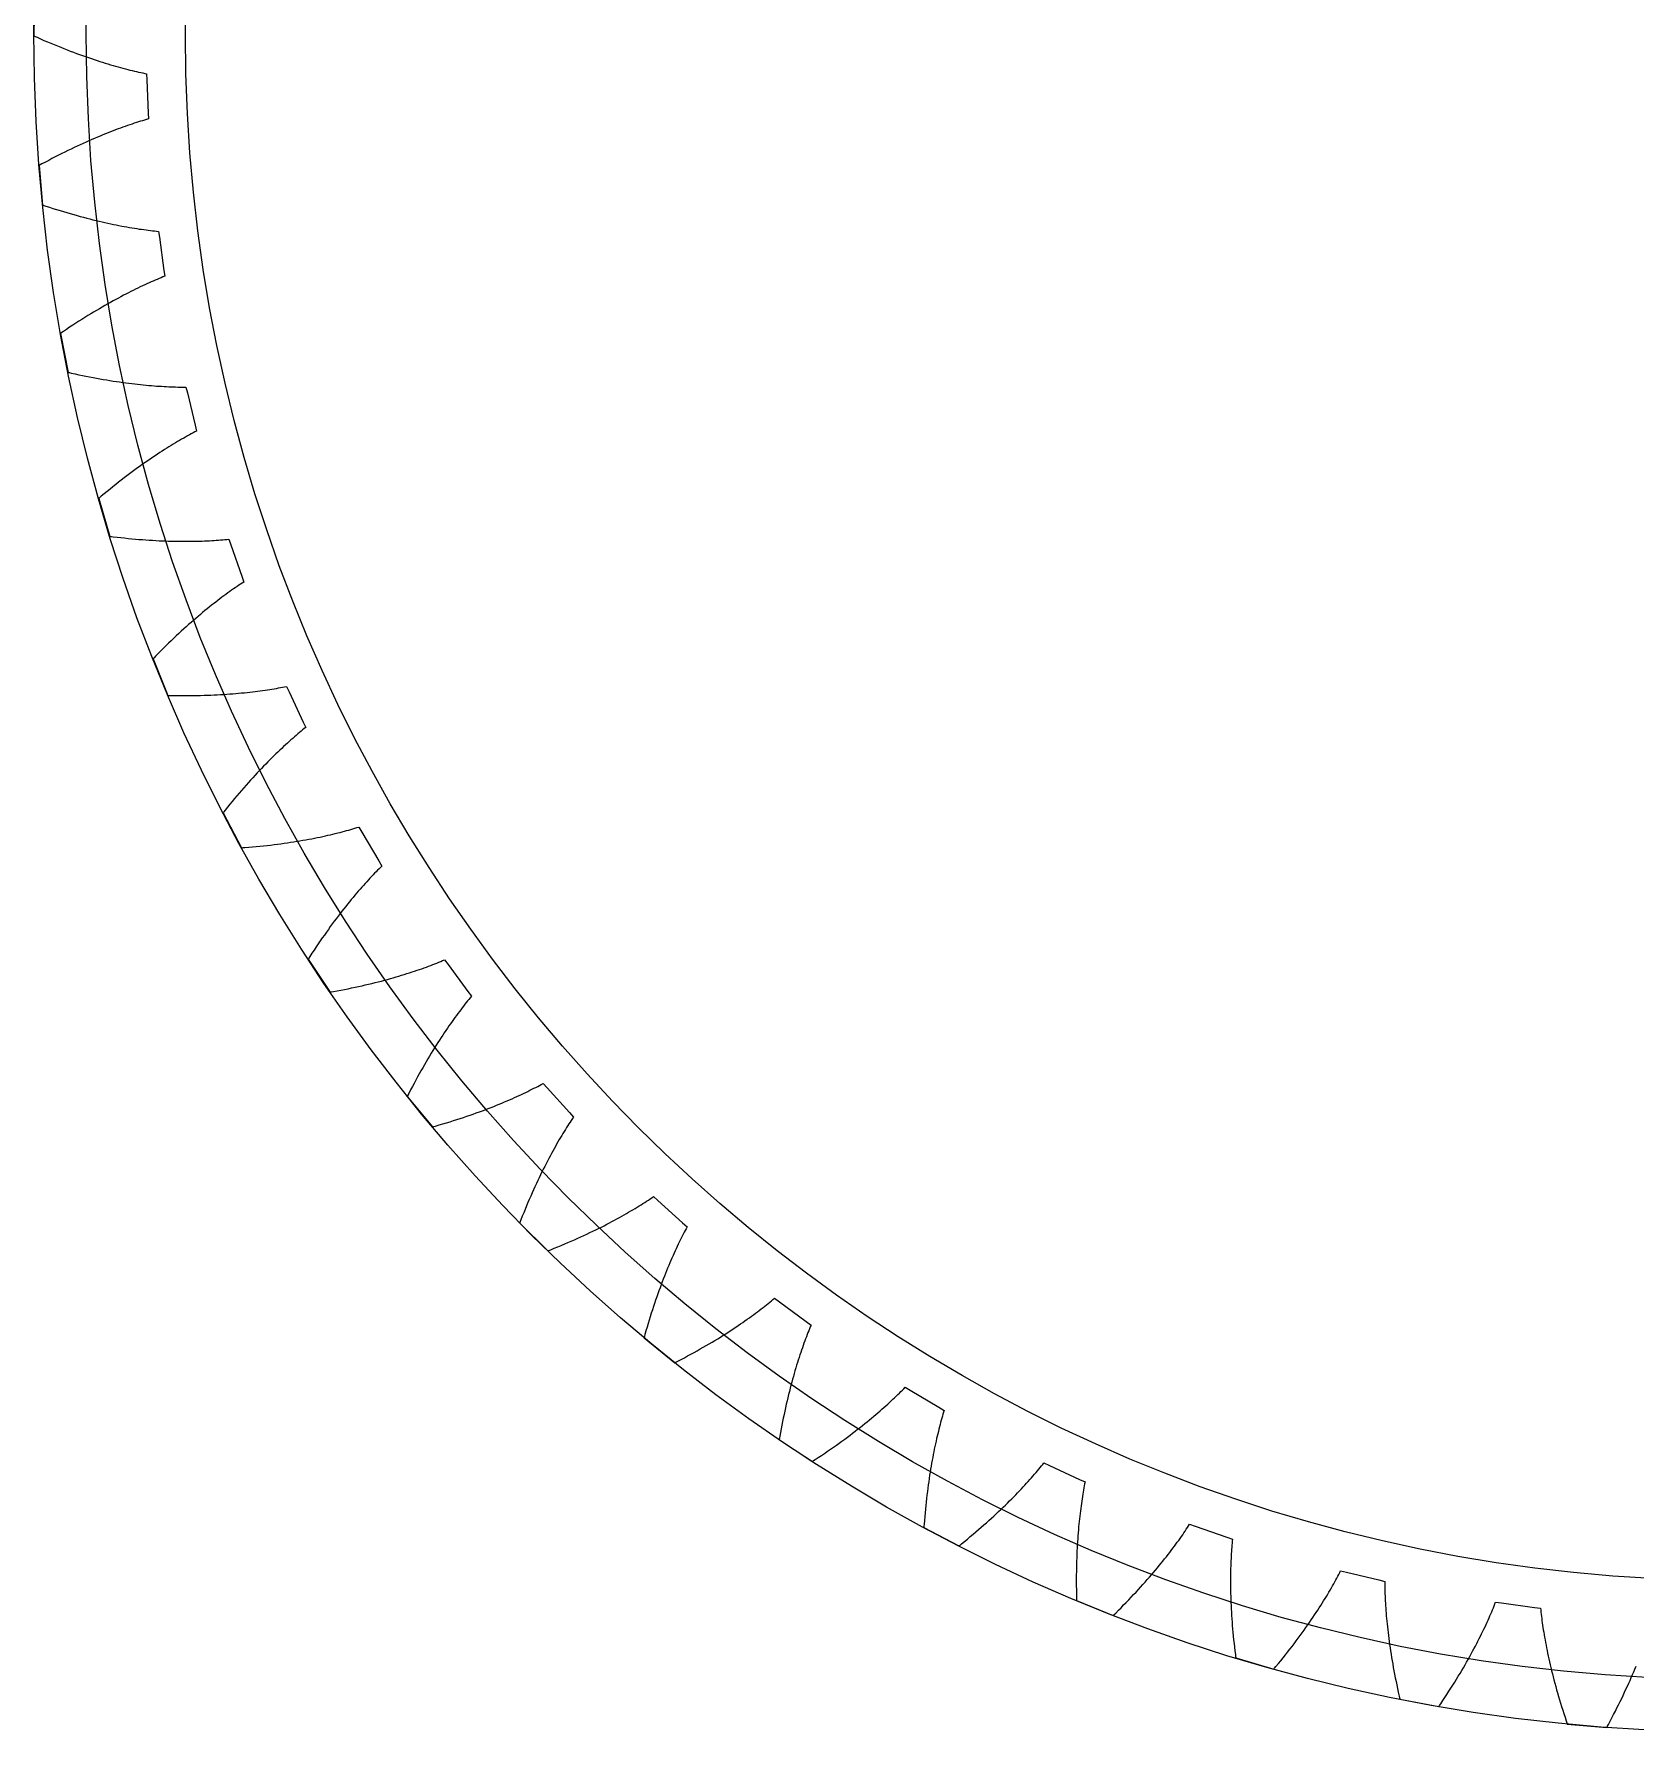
# Model space of a CAD drawing. Extents: x -2.71 to 2.71, y -2.71 to 2.71.
# Drawn here: x -2.708 to -0.154, y -2.708 to 0 of the extents above; entities that cross this region are included whole.
import ezdxf

# ---------------------------------------------------------------- set-up
doc = ezdxf.new("R2010")
doc.units = 0
doc.header["$MEASUREMENT"] = 0
doc.layers.add('gear', color=7, linetype='CONTINUOUS')
doc.layers.add('gear_guides', color=5, linetype='CONTINUOUS')

msp = doc.modelspace()

# ---------------------------------------------------------------- linework, layer by layer
at = {"layer": 'gear'}
msp.add_lwpolyline([(-2.7077, 0.06), (-2.7083, -0.0031), (-2.7083, -0.0031), (-2.7083, -0.0031), (-2.7083, -0.0031), (-2.7082, -0.0032), (-2.708, -0.0033), (-2.7077, -0.0034), (-2.7062, -0.004), (-2.7034, -0.0053), (-2.6979, -0.0078), (-2.6924, -0.0102), (-2.6869, -0.0125), (-2.6815, -0.0148), (-2.6762, -0.017), (-2.6709, -0.0192), (-2.6656, -0.0213), (-2.6605, -0.0234), (-2.6554, -0.0254), (-2.6503, -0.0273), (-2.6453, -0.0292), (-2.6404, -0.031), (-2.6355, -0.0328), (-2.6307, -0.0345), (-2.626, -0.0362), (-2.6213, -0.0378), (-2.6167, -0.0394), (-2.6121, -0.0409), (-2.6076, -0.0424), (-2.6032, -0.0438), (-2.5988, -0.0452), (-2.5945, -0.0465), (-2.5903, -0.0478), (-2.5861, -0.0491), (-2.582, -0.0503), (-2.578, -0.0514), (-2.574, -0.0525), (-2.5701, -0.0536), (-2.5663, -0.0546), (-2.5625, -0.0556), (-2.5588, -0.0566), (-2.5552, -0.0575), (-2.5516, -0.0583), (-2.5481, -0.0592), (-2.5447, -0.06), (-2.5413, -0.0607), (-2.538, -0.0615), (-2.5348, -0.0621), (-2.5317, -0.0628), (-2.5286, -0.0634), (-2.5281, -0.073), (-2.526, -0.1261), (-2.5258, -0.1356), (-2.5288, -0.1365), (-2.5319, -0.1374), (-2.535, -0.1383), (-2.5382, -0.1393), (-2.5415, -0.1403), (-2.5449, -0.1414), (-2.5483, -0.1425), (-2.5518, -0.1437), (-2.5553, -0.1448), (-2.5589, -0.1461), (-2.5626, -0.1474), (-2.5664, -0.1487), (-2.5702, -0.1501), (-2.574, -0.1515), (-2.578, -0.153), (-2.582, -0.1545), (-2.586, -0.156), (-2.5901, -0.1577), (-2.5943, -0.1593), (-2.5986, -0.161), (-2.6029, -0.1628), (-2.6072, -0.1646), (-2.6117, -0.1665), (-2.6161, -0.1684), (-2.6207, -0.1704), (-2.6253, -0.1725), (-2.6299, -0.1746), (-2.6347, -0.1767), (-2.6394, -0.1789), (-2.6442, -0.1812), (-2.6491, -0.1835), (-2.6541, -0.1859), (-2.6591, -0.1884), (-2.6641, -0.1909), (-2.6692, -0.1935), (-2.6744, -0.1961), (-2.6796, -0.1988), (-2.6848, -0.2016), (-2.6901, -0.2044), (-2.6955, -0.2073), (-2.6982, -0.2088), (-2.6995, -0.2095), (-2.6999, -0.2097), (-2.7, -0.2098), (-2.7001, -0.2099), (-2.7002, -0.2099), (-2.7002, -0.2099), (-2.7002, -0.2099), (-2.6946, -0.2728), (-2.6946, -0.2728), (-2.6945, -0.2728), (-2.6945, -0.2728), (-2.6944, -0.2728), (-2.6942, -0.2729), (-2.6939, -0.273), (-2.6924, -0.2735), (-2.6895, -0.2745), (-2.6837, -0.2764), (-2.678, -0.2782), (-2.6723, -0.28), (-2.6667, -0.2817), (-2.6612, -0.2834), (-2.6557, -0.285), (-2.6503, -0.2866), (-2.6449, -0.2881), (-2.6396, -0.2896), (-2.6344, -0.2911), (-2.6293, -0.2924), (-2.6242, -0.2938), (-2.6192, -0.2951), (-2.6142, -0.2963), (-2.6093, -0.2975), (-2.6045, -0.2986), (-2.5997, -0.2997), (-2.5951, -0.3008), (-2.5904, -0.3018), (-2.5859, -0.3028), (-2.5814, -0.3037), (-2.577, -0.3046), (-2.5727, -0.3055), (-2.5684, -0.3063), (-2.5642, -0.3071), (-2.56, -0.3078), (-2.556, -0.3086), (-2.552, -0.3092), (-2.5481, -0.3099), (-2.5442, -0.3105), (-2.5404, -0.3111), (-2.5367, -0.3116), (-2.5331, -0.3121), (-2.5295, -0.3126), (-2.5261, -0.313), (-2.5226, -0.3135), (-2.5193, -0.3139), (-2.516, -0.3142), (-2.5128, -0.3146), (-2.5097, -0.3149), (-2.5083, -0.3243), (-2.5009, -0.377), (-2.4997, -0.3864), (-2.5026, -0.3876), (-2.5056, -0.3888), (-2.5086, -0.3901), (-2.5117, -0.3914), (-2.5149, -0.3927), (-2.5181, -0.3941), (-2.5214, -0.3955), (-2.5248, -0.397), (-2.5282, -0.3986), (-2.5317, -0.4001), (-2.5352, -0.4018), (-2.5388, -0.4035), (-2.5425, -0.4052), (-2.5462, -0.407), (-2.5499, -0.4089), (-2.5538, -0.4108), (-2.5576, -0.4127), (-2.5616, -0.4148), (-2.5656, -0.4168), (-2.5696, -0.419), (-2.5737, -0.4212), (-2.5779, -0.4234), (-2.5821, -0.4257), (-2.5864, -0.4281), (-2.5907, -0.4305), (-2.5951, -0.433), (-2.5995, -0.4356), (-2.604, -0.4382), (-2.6085, -0.4409), (-2.6131, -0.4436), (-2.6177, -0.4464), (-2.6224, -0.4493), (-2.6271, -0.4522), (-2.6319, -0.4552), (-2.6367, -0.4583), (-2.6415, -0.4614), (-2.6464, -0.4646), (-2.6514, -0.4679), (-2.6564, -0.4713), (-2.6614, -0.4747), (-2.664, -0.4764), (-2.6653, -0.4773), (-2.6656, -0.4775), (-2.6657, -0.4776), (-2.6658, -0.4777), (-2.6659, -0.4777), (-2.6659, -0.4777), (-2.6659, -0.4777), (-2.654, -0.5397), (-2.654, -0.5397), (-2.654, -0.5397), (-2.654, -0.5397), (-2.6539, -0.5397), (-2.6537, -0.5398), (-2.6533, -0.5399), (-2.6518, -0.5402), (-2.6488, -0.5409), (-2.6428, -0.5422), (-2.637, -0.5435), (-2.6311, -0.5447), (-2.6254, -0.5458), (-2.6197, -0.547), (-2.6141, -0.548), (-2.6086, -0.5491), (-2.6031, -0.5501), (-2.5977, -0.551), (-2.5923, -0.5519), (-2.5871, -0.5528), (-2.5819, -0.5536), (-2.5768, -0.5544), (-2.5717, -0.5551), (-2.5667, -0.5558), (-2.5618, -0.5565), (-2.557, -0.5571), (-2.5522, -0.5577), (-2.5475, -0.5582), (-2.5429, -0.5588), (-2.5383, -0.5593), (-2.5339, -0.5597), (-2.5295, -0.5601), (-2.5251, -0.5605), (-2.5209, -0.5609), (-2.5167, -0.5612), (-2.5126, -0.5615), (-2.5085, -0.5618), (-2.5046, -0.562), (-2.5007, -0.5623), (-2.4969, -0.5625), (-2.4931, -0.5626), (-2.4894, -0.5628), (-2.4859, -0.5629), (-2.4823, -0.563), (-2.4789, -0.5631), (-2.4755, -0.5631), (-2.4722, -0.5632), (-2.469, -0.5632), (-2.4659, -0.5632), (-2.4635, -0.5725), (-2.451, -0.6241), (-2.4488, -0.6334), (-2.4516, -0.6348), (-2.4544, -0.6363), (-2.4573, -0.6379), (-2.4603, -0.6395), (-2.4633, -0.6411), (-2.4664, -0.6429), (-2.4695, -0.6446), (-2.4727, -0.6464), (-2.476, -0.6483), (-2.4792, -0.6502), (-2.4826, -0.6522), (-2.486, -0.6543), (-2.4895, -0.6564), (-2.493, -0.6585), (-2.4965, -0.6607), (-2.5002, -0.663), (-2.5038, -0.6654), (-2.5076, -0.6678), (-2.5113, -0.6702), (-2.5151, -0.6727), (-2.519, -0.6753), (-2.5229, -0.678), (-2.5269, -0.6807), (-2.5309, -0.6835), (-2.535, -0.6863), (-2.5391, -0.6892), (-2.5432, -0.6922), (-2.5474, -0.6953), (-2.5516, -0.6984), (-2.5559, -0.7016), (-2.5602, -0.7048), (-2.5646, -0.7081), (-2.569, -0.7115), (-2.5735, -0.715), (-2.5779, -0.7185), (-2.5825, -0.7221), (-2.587, -0.7258), (-2.5916, -0.7296), (-2.5963, -0.7334), (-2.601, -0.7373), (-2.6033, -0.7393), (-2.6045, -0.7403), (-2.6048, -0.7405), (-2.6049, -0.7407), (-2.605, -0.7407), (-2.605, -0.7408), (-2.6051, -0.7408), (-2.6051, -0.7408), (-2.5871, -0.8013), (-2.5871, -0.8013), (-2.5871, -0.8013), (-2.587, -0.8013), (-2.5869, -0.8013), (-2.5867, -0.8013), (-2.5864, -0.8014), (-2.5848, -0.8015), (-2.5818, -0.8019), (-2.5757, -0.8026), (-2.5697, -0.8033), (-2.5638, -0.8039), (-2.558, -0.8045), (-2.5522, -0.8051), (-2.5465, -0.8056), (-2.5409, -0.8061), (-2.5354, -0.8065), (-2.5299, -0.8069), (-2.5245, -0.8073), (-2.5192, -0.8076), (-2.5139, -0.8079), (-2.5088, -0.8082), (-2.5037, -0.8084), (-2.4986, -0.8086), (-2.4937, -0.8088), (-2.4888, -0.8089), (-2.484, -0.809), (-2.4793, -0.8091), (-2.4746, -0.8092), (-2.47, -0.8092), (-2.4655, -0.8092), (-2.4611, -0.8092), (-2.4568, -0.8092), (-2.4525, -0.8091), (-2.4483, -0.809), (-2.4442, -0.8089), (-2.4401, -0.8088), (-2.4362, -0.8086), (-2.4323, -0.8085), (-2.4284, -0.8083), (-2.4247, -0.8081), (-2.421, -0.8078), (-2.4175, -0.8076), (-2.4139, -0.8074), (-2.4105, -0.8071), (-2.4072, -0.8068), (-2.4039, -0.8065), (-2.4007, -0.8062), (-2.3976, -0.8059), (-2.3943, -0.8149), (-2.3766, -0.865), (-2.3736, -0.8741), (-2.3762, -0.8758), (-2.3789, -0.8776), (-2.3816, -0.8794), (-2.3844, -0.8813), (-2.3872, -0.8832), (-2.3901, -0.8852), (-2.3931, -0.8873), (-2.3961, -0.8894), (-2.3991, -0.8916), (-2.4022, -0.8939), (-2.4053, -0.8962), (-2.4085, -0.8985), (-2.4117, -0.901), (-2.415, -0.9035), (-2.4184, -0.906), (-2.4217, -0.9087), (-2.4251, -0.9113), (-2.4286, -0.9141), (-2.4321, -0.9169), (-2.4357, -0.9198), (-2.4392, -0.9228), (-2.4429, -0.9258), (-2.4466, -0.9289), (-2.4503, -0.9321), (-2.454, -0.9353), (-2.4578, -0.9386), (-2.4616, -0.942), (-2.4655, -0.9455), (-2.4694, -0.949), (-2.4734, -0.9526), (-2.4773, -0.9562), (-2.4813, -0.96), (-2.4854, -0.9638), (-2.4895, -0.9677), (-2.4936, -0.9717), (-2.4977, -0.9757), (-2.5019, -0.9798), (-2.5061, -0.984), (-2.5104, -0.9883), (-2.5146, -0.9926), (-2.5168, -0.9948), (-2.5178, -0.9959), (-2.5181, -0.9962), (-2.5182, -0.9964), (-2.5183, -0.9964), (-2.5183, -0.9965), (-2.5184, -0.9965), (-2.5184, -0.9965), (-2.4945, -1.0549), (-2.4945, -1.0549), (-2.4944, -1.0549), (-2.4944, -1.0549), (-2.4943, -1.0549), (-2.4941, -1.0549), (-2.4937, -1.0549), (-2.4922, -1.0549), (-2.4891, -1.055), (-2.483, -1.0551), (-2.477, -1.0552), (-2.471, -1.0552), (-2.4652, -1.0552), (-2.4594, -1.0552), (-2.4537, -1.0551), (-2.448, -1.0551), (-2.4425, -1.0549), (-2.437, -1.0548), (-2.4316, -1.0546), (-2.4263, -1.0544), (-2.421, -1.0542), (-2.4158, -1.054), (-2.4107, -1.0537), (-2.4057, -1.0534), (-2.4008, -1.0531), (-2.3959, -1.0527), (-2.3911, -1.0523), (-2.3864, -1.052), (-2.3818, -1.0516), (-2.3772, -1.0511), (-2.3727, -1.0507), (-2.3683, -1.0502), (-2.364, -1.0498), (-2.3597, -1.0493), (-2.3556, -1.0488), (-2.3515, -1.0482), (-2.3475, -1.0477), (-2.3435, -1.0472), (-2.3397, -1.0466), (-2.3359, -1.046), (-2.3322, -1.0455), (-2.3286, -1.0449), (-2.325, -1.0443), (-2.3216, -1.0437), (-2.3182, -1.0431), (-2.3149, -1.0425), (-2.3116, -1.0419), (-2.3085, -1.0413), (-2.3054, -1.0406), (-2.3012, -1.0493), (-2.2787, -1.0974), (-2.2747, -1.1061), (-2.2772, -1.108), (-2.2797, -1.1101), (-2.2822, -1.1122), (-2.2848, -1.1143), (-2.2874, -1.1165), (-2.2901, -1.1188), (-2.2928, -1.1212), (-2.2956, -1.1236), (-2.2984, -1.126), (-2.3013, -1.1286), (-2.3041, -1.1312), (-2.3071, -1.1339), (-2.3101, -1.1366), (-2.3131, -1.1394), (-2.3161, -1.1423), (-2.3192, -1.1453), (-2.3224, -1.1483), (-2.3255, -1.1514), (-2.3287, -1.1545), (-2.332, -1.1578), (-2.3352, -1.1611), (-2.3386, -1.1644), (-2.3419, -1.1679), (-2.3453, -1.1714), (-2.3487, -1.175), (-2.3521, -1.1787), (-2.3556, -1.1824), (-2.3591, -1.1862), (-2.3627, -1.1901), (-2.3662, -1.1941), (-2.3698, -1.1981), (-2.3734, -1.2023), (-2.3771, -1.2065), (-2.3808, -1.2107), (-2.3845, -1.2151), (-2.3882, -1.2195), (-2.3919, -1.224), (-2.3957, -1.2286), (-2.3995, -1.2333), (-2.4033, -1.2381), (-2.4052, -1.2405), (-2.4062, -1.2417), (-2.4064, -1.242), (-2.4065, -1.2421), (-2.4066, -1.2422), (-2.4066, -1.2423), (-2.4066, -1.2423), (-2.4066, -1.2423), (-2.377, -1.298), (-2.377, -1.298), (-2.377, -1.298), (-2.377, -1.298), (-2.3769, -1.298), (-2.3767, -1.298), (-2.3763, -1.2979), (-2.3747, -1.2978), (-2.3717, -1.2976), (-2.3656, -1.2971), (-2.3596, -1.2966), (-2.3537, -1.296), (-2.3479, -1.2954), (-2.3421, -1.2948), (-2.3364, -1.2942), (-2.3308, -1.2936), (-2.3253, -1.2929), (-2.3199, -1.2922), (-2.3145, -1.2915), (-2.3092, -1.2908), (-2.304, -1.29), (-2.2989, -1.2893), (-2.2938, -1.2885), (-2.2889, -1.2877), (-2.284, -1.2869), (-2.2792, -1.286), (-2.2744, -1.2852), (-2.2698, -1.2843), (-2.2652, -1.2835), (-2.2607, -1.2826), (-2.2563, -1.2817), (-2.252, -1.2808), (-2.2477, -1.2799), (-2.2435, -1.279), (-2.2394, -1.2781), (-2.2354, -1.2772), (-2.2315, -1.2762), (-2.2276, -1.2753), (-2.2238, -1.2744), (-2.2201, -1.2734), (-2.2165, -1.2725), (-2.213, -1.2715), (-2.2095, -1.2706), (-2.2061, -1.2697), (-2.2028, -1.2687), (-2.1996, -1.2678), (-2.1964, -1.2669), (-2.1933, -1.2659), (-2.1903, -1.265), (-2.1853, -1.2732), (-2.1581, -1.3188), (-2.1533, -1.3271), (-2.1555, -1.3293), (-2.1578, -1.3315), (-2.1601, -1.3339), (-2.1625, -1.3363), (-2.1649, -1.3387), (-2.1673, -1.3413), (-2.1698, -1.3439), (-2.1723, -1.3466), (-2.1749, -1.3493), (-2.1774, -1.3521), (-2.1801, -1.355), (-2.1827, -1.358), (-2.1854, -1.361), (-2.1881, -1.3641), (-2.1909, -1.3673), (-2.1937, -1.3705), (-2.1965, -1.3738), (-2.1993, -1.3772), (-2.2022, -1.3807), (-2.2051, -1.3842), (-2.208, -1.3878), (-2.211, -1.3915), (-2.214, -1.3953), (-2.217, -1.3991), (-2.22, -1.403), (-2.2231, -1.407), (-2.2262, -1.4111), (-2.2293, -1.4152), (-2.2324, -1.4195), (-2.2356, -1.4238), (-2.2387, -1.4282), (-2.2419, -1.4326), (-2.2451, -1.4372), (-2.2484, -1.4418), (-2.2516, -1.4465), (-2.2549, -1.4513), (-2.2582, -1.4561), (-2.2615, -1.4611), (-2.2648, -1.4661), (-2.2681, -1.4712), (-2.2697, -1.4738), (-2.2706, -1.4751), (-2.2708, -1.4754), (-2.2709, -1.4756), (-2.2709, -1.4757), (-2.271, -1.4757), (-2.271, -1.4757), (-2.271, -1.4757), (-2.236, -1.5282), (-2.236, -1.5282), (-2.236, -1.5282), (-2.2359, -1.5282), (-2.2358, -1.5282), (-2.2356, -1.5282), (-2.2352, -1.5281), (-2.2337, -1.5278), (-2.2307, -1.5273), (-2.2247, -1.5262), (-2.2188, -1.5251), (-2.213, -1.5239), (-2.2072, -1.5228), (-2.2015, -1.5216), (-2.196, -1.5204), (-2.1904, -1.5192), (-2.185, -1.518), (-2.1797, -1.5168), (-2.1744, -1.5155), (-2.1692, -1.5143), (-2.1641, -1.513), (-2.1591, -1.5117), (-2.1541, -1.5105), (-2.1493, -1.5092), (-2.1445, -1.5079), (-2.1398, -1.5066), (-2.1352, -1.5053), (-2.1306, -1.504), (-2.1262, -1.5026), (-2.1218, -1.5013), (-2.1175, -1.5), (-2.1133, -1.4987), (-2.1091, -1.4974), (-2.105, -1.496), (-2.1011, -1.4947), (-2.0972, -1.4934), (-2.0933, -1.4921), (-2.0896, -1.4908), (-2.0859, -1.4895), (-2.0823, -1.4882), (-2.0788, -1.4869), (-2.0754, -1.4856), (-2.072, -1.4843), (-2.0687, -1.483), (-2.0655, -1.4818), (-2.0624, -1.4805), (-2.0594, -1.4793), (-2.0564, -1.478), (-2.0535, -1.4768), (-2.0477, -1.4844), (-2.0161, -1.5271), (-2.0105, -1.5349), (-2.0125, -1.5373), (-2.0145, -1.5398), (-2.0166, -1.5423), (-2.0187, -1.5449), (-2.0208, -1.5476), (-2.023, -1.5504), (-2.0252, -1.5532), (-2.0274, -1.5562), (-2.0297, -1.5591), (-2.032, -1.5622), (-2.0343, -1.5653), (-2.0367, -1.5685), (-2.039, -1.5718), (-2.0414, -1.5752), (-2.0439, -1.5786), (-2.0463, -1.5821), (-2.0488, -1.5857), (-2.0513, -1.5893), (-2.0538, -1.5931), (-2.0563, -1.5969), (-2.0589, -1.6008), (-2.0615, -1.6047), (-2.0641, -1.6088), (-2.0667, -1.6129), (-2.0693, -1.6171), (-2.072, -1.6214), (-2.0746, -1.6257), (-2.0773, -1.6302), (-2.08, -1.6347), (-2.0827, -1.6393), (-2.0854, -1.644), (-2.0881, -1.6487), (-2.0909, -1.6536), (-2.0936, -1.6585), (-2.0964, -1.6635), (-2.0992, -1.6686), (-2.102, -1.6737), (-2.1047, -1.679), (-2.1075, -1.6843), (-2.1103, -1.6897), (-2.1117, -1.6925), (-2.1124, -1.6938), (-2.1126, -1.6942), (-2.1127, -1.6944), (-2.1127, -1.6944), (-2.1128, -1.6945), (-2.1128, -1.6945), (-2.1128, -1.6945), (-2.0727, -1.7433), (-2.0727, -1.7433), (-2.0727, -1.7433), (-2.0726, -1.7432), (-2.0726, -1.7432), (-2.0724, -1.7432), (-2.072, -1.7431), (-2.0705, -1.7426), (-2.0675, -1.7418), (-2.0617, -1.7401), (-2.0559, -1.7384), (-2.0502, -1.7367), (-2.0446, -1.735), (-2.0391, -1.7332), (-2.0337, -1.7315), (-2.0283, -1.7298), (-2.023, -1.728), (-2.0178, -1.7263), (-2.0127, -1.7245), (-2.0077, -1.7227), (-2.0027, -1.721), (-1.9978, -1.7192), (-1.993, -1.7174), (-1.9883, -1.7157), (-1.9837, -1.7139), (-1.9792, -1.7121), (-1.9747, -1.7104), (-1.9703, -1.7086), (-1.966, -1.7069), (-1.9618, -1.7051), (-1.9576, -1.7034), (-1.9535, -1.7016), (-1.9495, -1.6999), (-1.9456, -1.6982), (-1.9418, -1.6965), (-1.938, -1.6948), (-1.9344, -1.6931), (-1.9308, -1.6914), (-1.9272, -1.6897), (-1.9238, -1.6881), (-1.9204, -1.6865), (-1.9171, -1.6848), (-1.9139, -1.6832), (-1.9108, -1.6816), (-1.9077, -1.6801), (-1.9047, -1.6785), (-1.9018, -1.677), (-1.899, -1.6754), (-1.8962, -1.6739), (-1.8897, -1.6809), (-1.854, -1.7203), (-1.8477, -1.7274), (-1.8494, -1.73), (-1.8512, -1.7327), (-1.853, -1.7354), (-1.8548, -1.7383), (-1.8567, -1.7412), (-1.8586, -1.7441), (-1.8605, -1.7472), (-1.8624, -1.7503), (-1.8644, -1.7535), (-1.8664, -1.7568), (-1.8683, -1.7601), (-1.8704, -1.7635), (-1.8724, -1.767), (-1.8745, -1.7706), (-1.8765, -1.7743), (-1.8786, -1.778), (-1.8807, -1.7818), (-1.8828, -1.7857), (-1.885, -1.7896), (-1.8871, -1.7937), (-1.8893, -1.7978), (-1.8914, -1.802), (-1.8936, -1.8063), (-1.8958, -1.8107), (-1.898, -1.8151), (-1.9002, -1.8196), (-1.9024, -1.8242), (-1.9047, -1.8289), (-1.9069, -1.8337), (-1.9091, -1.8385), (-1.9114, -1.8434), (-1.9136, -1.8484), (-1.9159, -1.8535), (-1.9181, -1.8587), (-1.9204, -1.8639), (-1.9226, -1.8693), (-1.9249, -1.8747), (-1.9271, -1.8802), (-1.9294, -1.8858), (-1.9316, -1.8914), (-1.9327, -1.8943), (-1.9333, -1.8957), (-1.9334, -1.8961), (-1.9335, -1.8963), (-1.9335, -1.8964), (-1.9335, -1.8964), (-1.9335, -1.8964), (-1.9335, -1.8964), (-1.8888, -1.941), (-1.8888, -1.941), (-1.8888, -1.941), (-1.8888, -1.9409), (-1.8887, -1.9409), (-1.8885, -1.9408), (-1.8881, -1.9407), (-1.8867, -1.9401), (-1.8838, -1.939), (-1.8782, -1.9367), (-1.8726, -1.9345), (-1.8671, -1.9322), (-1.8617, -1.9299), (-1.8564, -1.9277), (-1.8512, -1.9254), (-1.846, -1.9231), (-1.8409, -1.9209), (-1.8359, -1.9186), (-1.831, -1.9163), (-1.8262, -1.9141), (-1.8214, -1.9118), (-1.8167, -1.9096), (-1.8121, -1.9073), (-1.8076, -1.9051), (-1.8032, -1.9029), (-1.7988, -1.9007), (-1.7946, -1.8985), (-1.7904, -1.8963), (-1.7863, -1.8941), (-1.7822, -1.892), (-1.7783, -1.8898), (-1.7744, -1.8877), (-1.7706, -1.8856), (-1.7669, -1.8835), (-1.7632, -1.8814), (-1.7597, -1.8793), (-1.7562, -1.8773), (-1.7528, -1.8752), (-1.7494, -1.8732), (-1.7462, -1.8712), (-1.743, -1.8693), (-1.7399, -1.8673), (-1.7368, -1.8654), (-1.7339, -1.8635), (-1.731, -1.8617), (-1.7282, -1.8598), (-1.7254, -1.858), (-1.7227, -1.8562), (-1.7201, -1.8544), (-1.713, -1.8607), (-1.6735, -1.8963), (-1.6665, -1.9028), (-1.668, -1.9056), (-1.6695, -1.9084), (-1.671, -1.9113), (-1.6725, -1.9143), (-1.6741, -1.9174), (-1.6757, -1.9205), (-1.6773, -1.9237), (-1.6789, -1.927), (-1.6805, -1.9304), (-1.6822, -1.9339), (-1.6838, -1.9374), (-1.6855, -1.941), (-1.6872, -1.9447), (-1.6888, -1.9484), (-1.6905, -1.9523), (-1.6922, -1.9562), (-1.694, -1.9602), (-1.6957, -1.9643), (-1.6974, -1.9684), (-1.6991, -1.9727), (-1.7009, -1.977), (-1.7026, -1.9814), (-1.7044, -1.9859), (-1.7061, -1.9904), (-1.7079, -1.9951), (-1.7096, -1.9998), (-1.7114, -2.0046), (-1.7131, -2.0095), (-1.7148, -2.0144), (-1.7166, -2.0195), (-1.7183, -2.0246), (-1.7201, -2.0298), (-1.7218, -2.0351), (-1.7235, -2.0404), (-1.7252, -2.0459), (-1.7269, -2.0514), (-1.7286, -2.057), (-1.7303, -2.0627), (-1.732, -2.0685), (-1.7337, -2.0744), (-1.7345, -2.0773), (-1.7349, -2.0788), (-1.735, -2.0792), (-1.7351, -2.0794), (-1.7351, -2.0795), (-1.7351, -2.0795), (-1.7351, -2.0795), (-1.7351, -2.0795), (-1.6862, -2.1194), (-1.6862, -2.1194), (-1.6862, -2.1194), (-1.6861, -2.1194), (-1.686, -2.1193), (-1.6859, -2.1192), (-1.6855, -2.1191), (-1.6842, -2.1184), (-1.6814, -2.1169), (-1.676, -2.1141), (-1.6707, -2.1113), (-1.6655, -2.1085), (-1.6603, -2.1057), (-1.6552, -2.1029), (-1.6502, -2.1001), (-1.6453, -2.0974), (-1.6405, -2.0946), (-1.6358, -2.0919), (-1.6311, -2.0891), (-1.6265, -2.0864), (-1.622, -2.0837), (-1.6176, -2.081), (-1.6132, -2.0783), (-1.609, -2.0756), (-1.6048, -2.073), (-1.6007, -2.0704), (-1.5966, -2.0677), (-1.5927, -2.0652), (-1.5888, -2.0626), (-1.585, -2.06), (-1.5813, -2.0575), (-1.5776, -2.055), (-1.5741, -2.0525), (-1.5706, -2.05), (-1.5671, -2.0476), (-1.5638, -2.0452), (-1.5605, -2.0428), (-1.5573, -2.0404), (-1.5542, -2.0381), (-1.5512, -2.0358), (-1.5482, -2.0335), (-1.5453, -2.0313), (-1.5425, -2.0291), (-1.5397, -2.0269), (-1.537, -2.0247), (-1.5344, -2.0226), (-1.5318, -2.0205), (-1.5294, -2.0185), (-1.527, -2.0165), (-1.5192, -2.0221), (-1.4764, -2.0535), (-1.4687, -2.0593), (-1.47, -2.0622), (-1.4712, -2.0651), (-1.4724, -2.0682), (-1.4736, -2.0713), (-1.4749, -2.0745), (-1.4761, -2.0778), (-1.4774, -2.0812), (-1.4787, -2.0846), (-1.48, -2.0881), (-1.4813, -2.0917), (-1.4825, -2.0954), (-1.4838, -2.0992), (-1.4851, -2.103), (-1.4864, -2.1069), (-1.4878, -2.1109), (-1.4891, -2.115), (-1.4904, -2.1191), (-1.4917, -2.1234), (-1.493, -2.1277), (-1.4943, -2.132), (-1.4956, -2.1365), (-1.4969, -2.1411), (-1.4982, -2.1457), (-1.4994, -2.1504), (-1.5007, -2.1552), (-1.502, -2.1601), (-1.5033, -2.165), (-1.5045, -2.17), (-1.5058, -2.1751), (-1.507, -2.1803), (-1.5082, -2.1856), (-1.5094, -2.191), (-1.5106, -2.1964), (-1.5118, -2.2019), (-1.5129, -2.2075), (-1.5141, -2.2132), (-1.5152, -2.2189), (-1.5163, -2.2248), (-1.5174, -2.2307), (-1.5185, -2.2367), (-1.519, -2.2397), (-1.5193, -2.2412), (-1.5194, -2.2416), (-1.5194, -2.2418), (-1.5194, -2.2419), (-1.5194, -2.2419), (-1.5194, -2.242), (-1.5194, -2.242), (-1.4668, -2.2768), (-1.4668, -2.2768), (-1.4668, -2.2767), (-1.4667, -2.2767), (-1.4667, -2.2767), (-1.4665, -2.2766), (-1.4662, -2.2764), (-1.4649, -2.2755), (-1.4623, -2.2738), (-1.4572, -2.2705), (-1.4522, -2.2672), (-1.4472, -2.2639), (-1.4424, -2.2606), (-1.4376, -2.2573), (-1.4329, -2.254), (-1.4283, -2.2508), (-1.4238, -2.2475), (-1.4194, -2.2443), (-1.415, -2.2411), (-1.4107, -2.238), (-1.4065, -2.2348), (-1.4023, -2.2317), (-1.3983, -2.2286), (-1.3943, -2.2255), (-1.3904, -2.2225), (-1.3866, -2.2194), (-1.3828, -2.2164), (-1.3791, -2.2135), (-1.3755, -2.2105), (-1.372, -2.2076), (-1.3686, -2.2047), (-1.3652, -2.2019), (-1.3619, -2.199), (-1.3586, -2.1962), (-1.3555, -2.1935), (-1.3524, -2.1907), (-1.3494, -2.188), (-1.3464, -2.1854), (-1.3436, -2.1827), (-1.3408, -2.1801), (-1.338, -2.1776), (-1.3354, -2.1751), (-1.3328, -2.1726), (-1.3302, -2.1701), (-1.3278, -2.1677), (-1.3254, -2.1654), (-1.323, -2.163), (-1.3208, -2.1607), (-1.3186, -2.1585), (-1.3103, -2.1633), (-1.2646, -2.1903), (-1.2564, -2.1953), (-1.2573, -2.1983), (-1.2582, -2.2014), (-1.2592, -2.2045), (-1.2601, -2.2078), (-1.261, -2.2111), (-1.2619, -2.2145), (-1.2628, -2.2179), (-1.2638, -2.2215), (-1.2647, -2.2251), (-1.2656, -2.2288), (-1.2665, -2.2326), (-1.2675, -2.2365), (-1.2684, -2.2404), (-1.2693, -2.2444), (-1.2702, -2.2485), (-1.2711, -2.2527), (-1.272, -2.257), (-1.2728, -2.2613), (-1.2737, -2.2657), (-1.2746, -2.2702), (-1.2754, -2.2748), (-1.2763, -2.2795), (-1.2771, -2.2842), (-1.2779, -2.289), (-1.2787, -2.2939), (-1.2795, -2.2989), (-1.2802, -2.3039), (-1.281, -2.3091), (-1.2817, -2.3143), (-1.2824, -2.3196), (-1.2831, -2.3249), (-1.2838, -2.3304), (-1.2844, -2.3359), (-1.285, -2.3415), (-1.2856, -2.3472), (-1.2862, -2.3529), (-1.2868, -2.3588), (-1.2873, -2.3647), (-1.2878, -2.3707), (-1.2883, -2.3768), (-1.2885, -2.3798), (-1.2886, -2.3814), (-1.2886, -2.3818), (-1.2886, -2.3819), (-1.2887, -2.382), (-1.2887, -2.3821), (-1.2887, -2.3821), (-1.2887, -2.3821), (-1.2328, -2.4115), (-1.2328, -2.4115), (-1.2328, -2.4115), (-1.2328, -2.4114), (-1.2327, -2.4114), (-1.2325, -2.4113), (-1.2322, -2.411), (-1.231, -2.4101), (-1.2286, -2.4081), (-1.2239, -2.4043), (-1.2192, -2.4005), (-1.2147, -2.3967), (-1.2102, -2.3929), (-1.2057, -2.3892), (-1.2014, -2.3855), (-1.1971, -2.3818), (-1.1929, -2.3781), (-1.1888, -2.3745), (-1.1848, -2.3709), (-1.1808, -2.3673), (-1.177, -2.3638), (-1.1732, -2.3602), (-1.1694, -2.3567), (-1.1658, -2.3533), (-1.1622, -2.3499), (-1.1587, -2.3465), (-1.1553, -2.3431), (-1.1519, -2.3398), (-1.1486, -2.3365), (-1.1454, -2.3332), (-1.1422, -2.33), (-1.1392, -2.3268), (-1.1362, -2.3237), (-1.1332, -2.3206), (-1.1303, -2.3175), (-1.1275, -2.3145), (-1.1248, -2.3115), (-1.1221, -2.3086), (-1.1195, -2.3057), (-1.117, -2.3028), (-1.1146, -2.3), (-1.1122, -2.2972), (-1.1098, -2.2945), (-1.1075, -2.2918), (-1.1053, -2.2892), (-1.1032, -2.2866), (-1.1011, -2.284), (-1.0991, -2.2815), (-1.0971, -2.2791), (-1.0884, -2.283), (-1.0402, -2.3054), (-1.0316, -2.3095), (-1.0322, -2.3125), (-1.0328, -2.3157), (-1.0334, -2.3189), (-1.034, -2.3223), (-1.0346, -2.3256), (-1.0352, -2.3291), (-1.0357, -2.3327), (-1.0363, -2.3363), (-1.0369, -2.34), (-1.0374, -2.3438), (-1.038, -2.3476), (-1.0385, -2.3516), (-1.039, -2.3556), (-1.0395, -2.3597), (-1.04, -2.3638), (-1.0405, -2.3681), (-1.0409, -2.3724), (-1.0414, -2.3768), (-1.0418, -2.3813), (-1.0422, -2.3859), (-1.0426, -2.3905), (-1.0429, -2.3952), (-1.0433, -2.4), (-1.0436, -2.4049), (-1.0439, -2.4098), (-1.0442, -2.4148), (-1.0445, -2.4199), (-1.0447, -2.4251), (-1.0449, -2.4304), (-1.0451, -2.4357), (-1.0452, -2.4411), (-1.0454, -2.4466), (-1.0454, -2.4522), (-1.0455, -2.4578), (-1.0455, -2.4635), (-1.0455, -2.4693), (-1.0455, -2.4752), (-1.0454, -2.4811), (-1.0454, -2.4871), (-1.0452, -2.4932), (-1.0451, -2.4963), (-1.0451, -2.4978), (-1.0451, -2.4982), (-1.0451, -2.4984), (-1.0451, -2.4985), (-1.0451, -2.4986), (-1.0451, -2.4986), (-1.0451, -2.4986), (-0.9866, -2.5222), (-0.9866, -2.5222), (-0.9866, -2.5222), (-0.9865, -2.5222), (-0.9865, -2.5221), (-0.9863, -2.522), (-0.986, -2.5217), (-0.9849, -2.5207), (-0.9827, -2.5185), (-0.9784, -2.5142), (-0.9742, -2.51), (-0.97, -2.5057), (-0.9659, -2.5015), (-0.9619, -2.4974), (-0.9579, -2.4933), (-0.954, -2.4892), (-0.9502, -2.4851), (-0.9465, -2.4811), (-0.9429, -2.4771), (-0.9393, -2.4731), (-0.9358, -2.4692), (-0.9323, -2.4653), (-0.929, -2.4615), (-0.9257, -2.4577), (-0.9225, -2.4539), (-0.9193, -2.4502), (-0.9162, -2.4465), (-0.9132, -2.4429), (-0.9103, -2.4392), (-0.9074, -2.4357), (-0.9046, -2.4322), (-0.9018, -2.4287), (-0.8991, -2.4253), (-0.8965, -2.4219), (-0.894, -2.4186), (-0.8915, -2.4153), (-0.8891, -2.412), (-0.8867, -2.4088), (-0.8844, -2.4057), (-0.8822, -2.4026), (-0.88, -2.3995), (-0.8779, -2.3965), (-0.8758, -2.3936), (-0.8738, -2.3907), (-0.8719, -2.3878), (-0.87, -2.385), (-0.8682, -2.3823), (-0.8665, -2.3796), (-0.8647, -2.377), (-0.8557, -2.38), (-0.8055, -2.3975), (-0.7965, -2.4007), (-0.7968, -2.4038), (-0.7971, -2.407), (-0.7974, -2.4103), (-0.7976, -2.4137), (-0.7979, -2.4171), (-0.7981, -2.4206), (-0.7983, -2.4242), (-0.7985, -2.4279), (-0.7987, -2.4316), (-0.7989, -2.4354), (-0.799, -2.4393), (-0.7992, -2.4433), (-0.7993, -2.4473), (-0.7994, -2.4514), (-0.7995, -2.4556), (-0.7995, -2.4599), (-0.7995, -2.4643), (-0.7995, -2.4687), (-0.7995, -2.4732), (-0.7995, -2.4778), (-0.7994, -2.4824), (-0.7993, -2.4872), (-0.7991, -2.492), (-0.799, -2.4968), (-0.7988, -2.5018), (-0.7986, -2.5068), (-0.7983, -2.5119), (-0.798, -2.5171), (-0.7977, -2.5223), (-0.7974, -2.5277), (-0.797, -2.5331), (-0.7966, -2.5385), (-0.7961, -2.5441), (-0.7956, -2.5497), (-0.7951, -2.5554), (-0.7945, -2.5611), (-0.7939, -2.567), (-0.7932, -2.5729), (-0.7925, -2.5789), (-0.7918, -2.5849), (-0.7914, -2.588), (-0.7912, -2.5895), (-0.7911, -2.5899), (-0.7911, -2.5901), (-0.7911, -2.5902), (-0.7911, -2.5902), (-0.7911, -2.5902), (-0.7911, -2.5902), (-0.7305, -2.6079), (-0.7305, -2.6079), (-0.7305, -2.6079), (-0.7305, -2.6079), (-0.7304, -2.6078), (-0.7303, -2.6077), (-0.7301, -2.6074), (-0.7291, -2.6062), (-0.7271, -2.6038), (-0.7232, -2.5991), (-0.7194, -2.5945), (-0.7157, -2.5899), (-0.712, -2.5853), (-0.7084, -2.5807), (-0.7049, -2.5762), (-0.7014, -2.5718), (-0.6981, -2.5674), (-0.6948, -2.563), (-0.6915, -2.5586), (-0.6884, -2.5544), (-0.6853, -2.5501), (-0.6822, -2.5459), (-0.6793, -2.5417), (-0.6764, -2.5376), (-0.6735, -2.5336), (-0.6708, -2.5295), (-0.6681, -2.5256), (-0.6654, -2.5216), (-0.6629, -2.5178), (-0.6604, -2.5139), (-0.6579, -2.5102), (-0.6555, -2.5064), (-0.6532, -2.5027), (-0.6509, -2.4991), (-0.6487, -2.4955), (-0.6466, -2.492), (-0.6445, -2.4886), (-0.6425, -2.4851), (-0.6405, -2.4818), (-0.6386, -2.4785), (-0.6367, -2.4752), (-0.6349, -2.472), (-0.6332, -2.4689), (-0.6315, -2.4658), (-0.6298, -2.4628), (-0.6282, -2.4598), (-0.6267, -2.4569), (-0.6252, -2.4541), (-0.6238, -2.4513), (-0.6145, -2.4534), (-0.5628, -2.4658), (-0.5535, -2.4681), (-0.5535, -2.4712), (-0.5535, -2.4744), (-0.5534, -2.4777), (-0.5533, -2.4811), (-0.5532, -2.4845), (-0.5531, -2.488), (-0.553, -2.4916), (-0.5528, -2.4953), (-0.5526, -2.499), (-0.5524, -2.5029), (-0.5522, -2.5067), (-0.5519, -2.5107), (-0.5516, -2.5147), (-0.5513, -2.5189), (-0.551, -2.523), (-0.5506, -2.5273), (-0.5502, -2.5316), (-0.5498, -2.536), (-0.5493, -2.5405), (-0.5488, -2.5451), (-0.5482, -2.5497), (-0.5477, -2.5544), (-0.5471, -2.5591), (-0.5464, -2.564), (-0.5457, -2.5689), (-0.545, -2.5739), (-0.5442, -2.5789), (-0.5434, -2.584), (-0.5426, -2.5892), (-0.5417, -2.5945), (-0.5408, -2.5998), (-0.5398, -2.6052), (-0.5388, -2.6107), (-0.5378, -2.6162), (-0.5367, -2.6218), (-0.5355, -2.6275), (-0.5343, -2.6333), (-0.5331, -2.6391), (-0.5318, -2.6449), (-0.5305, -2.6509), (-0.5298, -2.6539), (-0.5294, -2.6554), (-0.5293, -2.6558), (-0.5293, -2.656), (-0.5293, -2.6561), (-0.5293, -2.6561), (-0.5293, -2.6561), (-0.5293, -2.6561), (-0.4672, -2.6677), (-0.4672, -2.6677), (-0.4672, -2.6677), (-0.4672, -2.6677), (-0.4671, -2.6676), (-0.467, -2.6674), (-0.4668, -2.6671), (-0.466, -2.6658), (-0.4642, -2.6633), (-0.4608, -2.6582), (-0.4575, -2.6532), (-0.4542, -2.6483), (-0.4511, -2.6433), (-0.4479, -2.6385), (-0.4449, -2.6336), (-0.4419, -2.6288), (-0.439, -2.6241), (-0.4361, -2.6194), (-0.4333, -2.6148), (-0.4306, -2.6102), (-0.4279, -2.6057), (-0.4254, -2.6012), (-0.4228, -2.5967), (-0.4203, -2.5924), (-0.4179, -2.588), (-0.4156, -2.5838), (-0.4133, -2.5795), (-0.4111, -2.5754), (-0.4089, -2.5712), (-0.4068, -2.5672), (-0.4047, -2.5632), (-0.4027, -2.5592), (-0.4008, -2.5553), (-0.3989, -2.5515), (-0.397, -2.5477), (-0.3952, -2.544), (-0.3935, -2.5404), (-0.3918, -2.5368), (-0.3902, -2.5332), (-0.3886, -2.5297), (-0.3871, -2.5263), (-0.3856, -2.523), (-0.3842, -2.5197), (-0.3828, -2.5164), (-0.3815, -2.5133), (-0.3802, -2.5101), (-0.379, -2.5071), (-0.3778, -2.5041), (-0.3766, -2.5012), (-0.3671, -2.5024), (-0.3145, -2.5095), (-0.305, -2.5109), (-0.3047, -2.5141), (-0.3043, -2.5172), (-0.304, -2.5205), (-0.3036, -2.5239), (-0.3031, -2.5273), (-0.3027, -2.5308), (-0.3022, -2.5343), (-0.3016, -2.5379), (-0.3011, -2.5416), (-0.3005, -2.5454), (-0.2999, -2.5493), (-0.2992, -2.5532), (-0.2985, -2.5572), (-0.2978, -2.5612), (-0.297, -2.5654), (-0.2962, -2.5696), (-0.2954, -2.5738), (-0.2945, -2.5782), (-0.2936, -2.5826), (-0.2926, -2.5871), (-0.2917, -2.5916), (-0.2906, -2.5962), (-0.2895, -2.6009), (-0.2884, -2.6056), (-0.2872, -2.6105), (-0.286, -2.6153), (-0.2848, -2.6203), (-0.2835, -2.6253), (-0.2821, -2.6304), (-0.2807, -2.6355), (-0.2793, -2.6408), (-0.2778, -2.646), (-0.2762, -2.6514), (-0.2746, -2.6568), (-0.273, -2.6622), (-0.2713, -2.6678), (-0.2695, -2.6734), (-0.2677, -2.679), (-0.2658, -2.6848), (-0.2639, -2.6905), (-0.2629, -2.6934), (-0.2624, -2.6949), (-0.2623, -2.6953), (-0.2622, -2.6955), (-0.2622, -2.6956), (-0.2622, -2.6956), (-0.2622, -2.6956), (-0.2622, -2.6956), (-0.1993, -2.701), (-0.1993, -2.701), (-0.1993, -2.701), (-0.1993, -2.7009), (-0.1992, -2.7008), (-0.1991, -2.7007), (-0.1989, -2.7003), (-0.1982, -2.699), (-0.1967, -2.6963), (-0.1939, -2.6909), (-0.1911, -2.6856), (-0.1883, -2.6803), (-0.1856, -2.6751), (-0.183, -2.6699), (-0.1804, -2.6648), (-0.178, -2.6598), (-0.1755, -2.6548), (-0.1731, -2.6498), (-0.1708, -2.6449), (-0.1686, -2.6401), (-0.1664, -2.6353), (-0.1642, -2.6306), (-0.1622, -2.6259), (-0.1601, -2.6213), (-0.1582, -2.6168), (-0.1563, -2.6123), (-0.1544, -2.6079), (-0.1526, -2.6035)], dxfattribs=at)
at = {"layer": 'gear_guides'}
for radius in [2.7083, 2.625, 2.4667]:
    msp.add_circle((0, 0), radius, dxfattribs=at)

doc.saveas('drawing.dxf')
